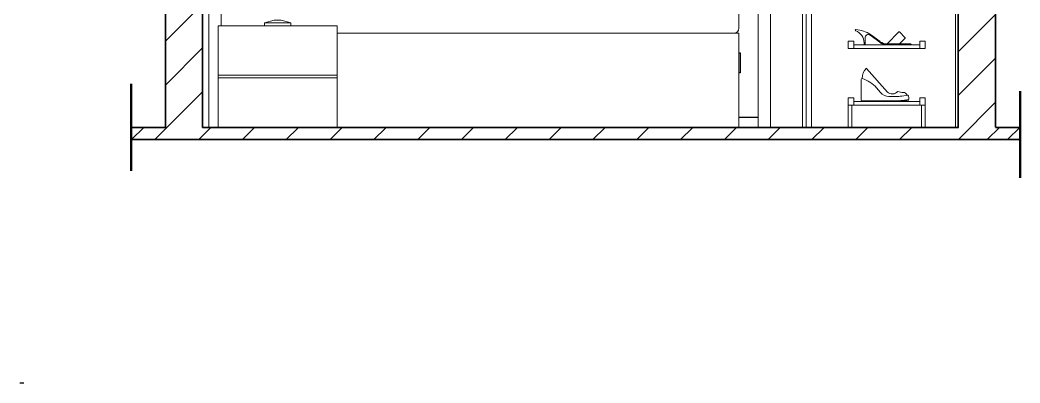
# Model space of a CAD drawing. Header units: millimetres. Extents: x 3179 to 4333, y 961 to 2155.
# Drawn here: x 3929.2 to 4332.8, y 1712.1 to 1858.5 of the extents above; entities that cross this region are included whole.
import ezdxf

# ---------------------------------------------------------------- set-up
doc = ezdxf.new("R2010")
doc.units = ezdxf.units.MM
for name, color, linetype, lineweight in [('A-FURN', 8, 'Continuous', 18), ('A-GLAZ-FULL', 4, 'Continuous', 25), ('A-SECT-MCUT', 7, 'Continuous', 35), ('A-WALL-FULL', 7, 'Continuous', 35), ('A-WALL-FULL-EXT', 3, 'Continuous', 35), ('A-WALL-FULL-EXTR', 3, 'Continuous', 35), ('QUOTE', 5, 'Continuous', 13)]:
    doc.layers.add(name, color=color, linetype=linetype, lineweight=lineweight)
doc.layers.add('A-FURN2', color=2, linetype='Continuous')

msp = doc.modelspace()

# ---------------------------------------------------------------- linework, layer by layer
msp.add_line((4248.73, 1815.19, 63.83), (4245.01, 1815.2, 63.83))
at = {"color": 250}
msp.add_line((3929.19, 1712.1), (3930.69, 1712.1), dxfattribs=at)
at = {"layer": 'A-FURN'}
for p, q in [((4245.01, 1815.2, 63.83), (4245.01, 2015.2, 63.83)), ((4307.87, 1815.2, 63.83), (4307.87, 2017.2, 63.83)), ((4306.75, 1969.93, 63.83), (4306.75, 1815.2, 63.83)), ((4307.87, 1971.05, 63.83), (4307.87, 1815.2, 63.83)), ((4002.91, 1815.2, 63.83), (4002.91, 1915.2, 63.83)), ((4005.36, 1815.2, 63.83), (4005.36, 1915.2, 63.83)), ((4002.91, 1853.2, 63.83), (4002.91, 1871.2, 63.83)), ((4010.36, 1869.2, 63.83), (4010.36, 1856.2, 63.83)), ((4219.36, 1869.2, 63.83), (4219.36, 1855.2, 63.83)), ((4246.43, 1815.2, 63.83), (4246.43, 1865.45, 63.83)), ((4248.68, 1865.45, 63.83), (4248.68, 1815.2, 63.83)), ((4027.93, 1857.31, 63.83), (4031.81, 1858.48, 63.83)), ((4027.93, 1857.31, 63.83), (4038.46, 1857.31, 63.83)), ((4027.93, 1857.31, 63.83), (4027.93, 1856.2, 63.83)), ((4031.81, 1858.48, 63.83), (4034.58, 1858.48, 63.83)), ((4038.46, 1857.31, 63.83), (4034.58, 1858.48, 63.83)), ((4038.46, 1857.31, 63.83), (4038.46, 1856.2, 63.83)), ((4002.91, 1815.2, 63.83), (4002.91, 1853.2, 63.83)), ((4005.36, 1815.2, 63.83), (4005.36, 1856.2, 63.83)), ((4009.2, 1856.2, 63.83), (4057.2, 1856.2, 63.83)), ((4009.2, 1856.2, 63.83), (4009.2, 1815.2, 63.83)), ((4027.93, 1856.2, 63.83), (4038.46, 1856.2, 63.83)), ((4057.2, 1856.2, 63.83), (4057.2, 1815.2, 63.83)), ((4057.2, 1853.2, 63.83), (4217.36, 1853.2, 63.83)), ((4217.36, 1853.2, 63.83), (4219.36, 1853.2, 63.83)), ((4219.36, 1853.2, 63.83), (4219.36, 1815.2, 63.83)), ((4272.41, 1852.66, 63.83), (4276.34, 1849.76, 63.83)), ((4283.93, 1853.66, 63.83), (4279.16, 1848.84, 63.83)), ((4286.44, 1851.35, 63.83), (4284.11, 1853.66, 63.83)), ((4263.43, 1850, 63.83), (4263.43, 1847, 63.83)), ((4265.68, 1850, 63.83), (4263.43, 1850, 63.83)), ((4265.68, 1850, 63.83), (4265.68, 1847, 63.83)), ((4292.31, 1848.5, 63.83), (4265.68, 1848.5, 63.83)), ((4269.87, 1849.3, 63.83), (4269.87, 1848.5, 63.83)), ((4270.23, 1848.81, 63.83), (4269.87, 1848.81, 63.83)), ((4270.23, 1848.5, 63.83), (4269.87, 1848.5, 63.83)), ((4270.23, 1848.5, 63.83), (4270.23, 1851.34, 63.83)), ((4272.25, 1852.36, 63.83), (4276.14, 1849.49, 63.83)), ((4288.62, 1848.84, 63.83), (4279.16, 1848.84, 63.83)), ((4288.62, 1848.5, 63.83), (4279.16, 1848.5, 63.83)), ((4286.45, 1851.17, 63.83), (4284.14, 1848.84, 63.83)), ((4292.31, 1850, 63.83), (4292.31, 1847, 63.83)), ((4294.56, 1850, 63.83), (4292.31, 1850, 63.83)), ((4294.56, 1850, 63.83), (4294.56, 1847, 63.83)), ((4263.43, 1847, 63.83), (4263.43, 1847, 63.83)), ((4263.43, 1847, 63.83), (4263.43, 1847, 63.83)), ((4263.43, 1847, 63.83), (4263.43, 1847, 63.83)), ((4263.43, 1847, 63.83), (4263.43, 1847, 63.83)), ((4263.43, 1847, 63.83), (4263.43, 1847, 63.83)), ((4263.43, 1847, 63.83), (4263.43, 1847, 63.83)), ((4294.56, 1847, 63.83), (4263.43, 1847, 63.83)), ((4270.79, 1839, 63.83), (4279.25, 1829.39, 63.83)), ((4009.2, 1836.2, 63.83), (4057.2, 1836.2, 63.83)), ((4057.2, 1835.2, 63.83), (4009.2, 1835.2, 63.83)), ((4268.72, 1834.53, 63.83), (4268.72, 1826, 63.83)), ((4274.91, 1831.16, 63.83), (4276.51, 1829.23, 63.83)), ((4287.61, 1828.24, 63.83), (4285.06, 1827.84, 63.83)), ((4263.43, 1827.08, 63.83), (4263.43, 1824.08, 63.83)), ((4265.68, 1827.08, 63.83), (4263.43, 1827.08, 63.83)), ((4265.68, 1827.08, 63.83), (4265.68, 1824.08, 63.83)), ((4292.31, 1825.58, 63.83), (4265.68, 1825.58, 63.83)), ((4268.75, 1825.85, 63.83), (4282.58, 1825.85, 63.83)), ((4269.14, 1825.59, 63.83), (4282.58, 1825.59, 63.83)), ((4279.89, 1827.64, 63.83), (4282.58, 1827.64, 63.83)), ((4287.89, 1826.48, 63.83), (4285.34, 1826.07, 63.83)), ((4287.84, 1826.2, 63.83), (4285.39, 1825.81, 63.83)), ((4292.31, 1827.08, 63.83), (4292.31, 1824.08, 63.83)), ((4292.31, 1827.08, 63.83), (4294.56, 1827.08, 63.83)), ((4294.56, 1827.08, 63.83), (4294.56, 1824.08, 63.83)), ((4292.31, 1824.08, 63.83), (4263.43, 1824.08, 63.83)), ((4263.43, 1824.08, 63.83), (4263.43, 1815.2, 63.83)), ((4264.93, 1824.08, 63.83), (4264.93, 1815.2, 63.83)), ((4292.31, 1824.08, 63.83), (4293.06, 1824.08, 63.83)), ((4293.06, 1824.08, 63.83), (4293.06, 1815.2, 63.83)), ((4293.06, 1824.08, 63.83), (4294.56, 1824.08, 63.83)), ((4294.56, 1824.08, 63.83), (4294.56, 1815.2, 63.83)), ((4227.12, 1815.2, 63.83), (4232.12, 1815.2, 63.83))]:
    msp.add_line(p, q, dxfattribs=at)
for centre, radius, start, end in [((4217.36, 1855.2, 63.83), 2, 270, 0), ((4266.53, 1854.41, 63.83), 0.24, 81.2949, 270), ((4265.61, 1842.21, 63.83), 12.47, 56.9104, 85.731), ((4264.45, 1849.17, 63.83), 5.42, 1.3436, 67.394), ((4271.5, 1851.34, 63.83), 1.27, 53.5742, 180), ((4284.02, 1853.57, 63.83), 0.127, 45.3036, 135.3036), ((4279.16, 1853.57, 63.83), 5.08, 233.5742, 270), ((4279.16, 1853.57, 63.83), 4.74, 233.5742, 270), ((4286.36, 1851.26, 63.83), 0.127, 315.3036, 45.3036), ((4288.62, 1848.67, 63.83), 0.169, 270, 90), ((4274.31, 1835.12, 63.83), 5.24, 132.1868, 181.7315), ((4269.16, 1834.53, 63.83), 0.439, 101.375, 180), ((4263.97, 1820.74, 63.83), 15.11, 43.6177, 70.2503), ((4279.89, 1832.03, 63.83), 4.39, 219.6484, 270), ((4281.2, 1831.77, 63.83), 3.08, 230.6766, 316.578), ((4285.39, 1834.9, 63.83), 5.6, 249.5091, 272.3728), ((4285.62, 1827.53, 63.83), 1.77, 21.8018, 90.0019), ((4285.13, 1826.85, 63.83), 2.78, 346.4352, 29.7858), ((4269.14, 1826, 63.83), 0.417, 180, 270), ((4282.58, 1843.42, 63.83), 15.78, 270, 279.061), ((4282.58, 1843.42, 63.83), 17.57, 270, 279.061), ((4282.58, 1843.42, 63.83), 17.83, 270, 279.061)]:
    msp.add_arc(centre, radius, start, end, dxfattribs=at)
at = {"layer": 'A-FURN2', "lineweight": 50}
for p, q in [((3973.99, 1832.7, 63.83), (3973.99, 1797.7, 63.83)), ((4332.77, 1829.84, 63.83), (4332.77, 1794.84, 63.83))]:
    msp.add_line(p, q, dxfattribs=at)
at = {"layer": 'A-GLAZ-FULL'}
for p, q in [((4219.36, 1845.2, 63.83), (4219.86, 1845.2, 63.83)), ((4219.86, 1845.2, 63.83), (4219.86, 1837.2, 63.83)), ((4219.86, 1837.2, 63.83), (4219.36, 1837.2, 63.83)), ((4227.12, 1819.2, 63.83), (4219.36, 1819.2, 63.83))]:
    msp.add_line(p, q, dxfattribs=at)
at = {"layer": 'A-SECT-MCUT', "color": 1, "linetype": 'Continuous'}
for p, q in [((3987.91, 1849.94, 63.83), (4002.91, 1864.94, 63.83)), ((4307.87, 1845.71, 63.83), (4322.91, 1860.75, 63.83)), ((3987.91, 1832.26, 63.83), (4002.91, 1847.26, 63.83)), ((4307.87, 1828.03, 63.83), (4322.91, 1843.07, 63.83)), ((3983.6, 1810.26, 63.83), (4002.91, 1829.58, 63.83)), ((4307.79, 1810.19, 63.83), (4322.91, 1825.4, 63.83)), ((3974.24, 1810.26, 63.83), (3979.18, 1815.2, 63.83)), ((4001.17, 1810.16, 63.83), (4006.21, 1815.2, 63.83)), ((4018.85, 1810.16, 63.83), (4023.89, 1815.2, 63.83)), ((4036.53, 1810.16, 63.83), (4041.57, 1815.2, 63.83)), ((4054.21, 1810.17, 63.83), (4059.25, 1815.2, 63.83)), ((4071.89, 1810.17, 63.83), (4076.92, 1815.2, 63.83)), ((4089.57, 1810.17, 63.83), (4094.6, 1815.2, 63.83)), ((4107.24, 1810.17, 63.83), (4112.28, 1815.2, 63.83)), ((4124.92, 1810.17, 63.83), (4129.96, 1815.2, 63.83)), ((4142.6, 1810.17, 63.83), (4147.63, 1815.2, 63.83)), ((4160.28, 1810.17, 63.83), (4165.31, 1815.2, 63.83)), ((4177.96, 1810.17, 63.83), (4182.99, 1815.2, 63.83)), ((4195.64, 1810.18, 63.83), (4200.67, 1815.2, 63.83)), ((4213.32, 1810.18, 63.83), (4218.34, 1815.2, 63.83)), ((4231, 1810.18, 63.83), (4236.02, 1815.2, 63.83)), ((4248.67, 1810.18, 63.83), (4253.7, 1815.2, 63.83)), ((4266.35, 1810.18, 63.83), (4271.38, 1815.2, 63.83)), ((4284.03, 1810.18, 63.83), (4289.06, 1815.2, 63.83)), ((4319.5, 1810.29, 63.83), (4324.43, 1815.2, 63.83)), ((4327.71, 1810.29, 63.83), (4332.65, 1815.2, 63.83))]:
    msp.add_line(p, q, dxfattribs=at)
at = {"layer": 'A-WALL-FULL'}
msp.add_line((4227.12, 1815.2, 63.83), (4232.12, 1815.2, 63.83), dxfattribs=at)
at = {"layer": 'A-WALL-FULL-EXT'}
for p, q in [((4322.99, 2136.19, 63.83), (4322.92, 1815.23, 63.83)), ((3987.91, 2114.36, 63.83), (3987.91, 1815.2, 63.83)), ((3987.91, 1815.2, 63.83), (3987.91, 2089.16, 63.83)), ((4002.91, 1815.2, 63.83), (4002.91, 2089.16, 63.83))]:
    msp.add_line(p, q, dxfattribs=at)
at = {"layer": 'A-WALL-FULL-EXTR'}
for p, q in [((4307.87, 1815.2, 63.83), (4307.87, 2089.16, 63.83)), ((3987.91, 1815.2, 63.83), (3973.99, 1815.2, 63.83)), ((4002.91, 1815.2, 63.83), (4307.91, 1815.2, 63.83)), ((4322.91, 1815.2, 63.83), (4332.65, 1815.2, 63.83)), ((3973.99, 1810.27, 63.83), (4332.65, 1810.29, 63.83))]:
    msp.add_line(p, q, dxfattribs=at)
at = {"layer": 'A-WALL-FULL-EXTR', "elevation": 63.83}
msp.add_lwpolyline([(4260.62, 1815.2), (4307.87, 1815.2)], dxfattribs=at)
at = {"layer": 'QUOTE'}
for p, q in [((4227.12, 1815.2, 63.83), (4227.12, 2029.55, 63.83)), ((4232.12, 2024.55, 63.83), (4232.12, 1815.2, 63.83))]:
    msp.add_line(p, q, dxfattribs=at)

doc.saveas('drawing.dxf')
